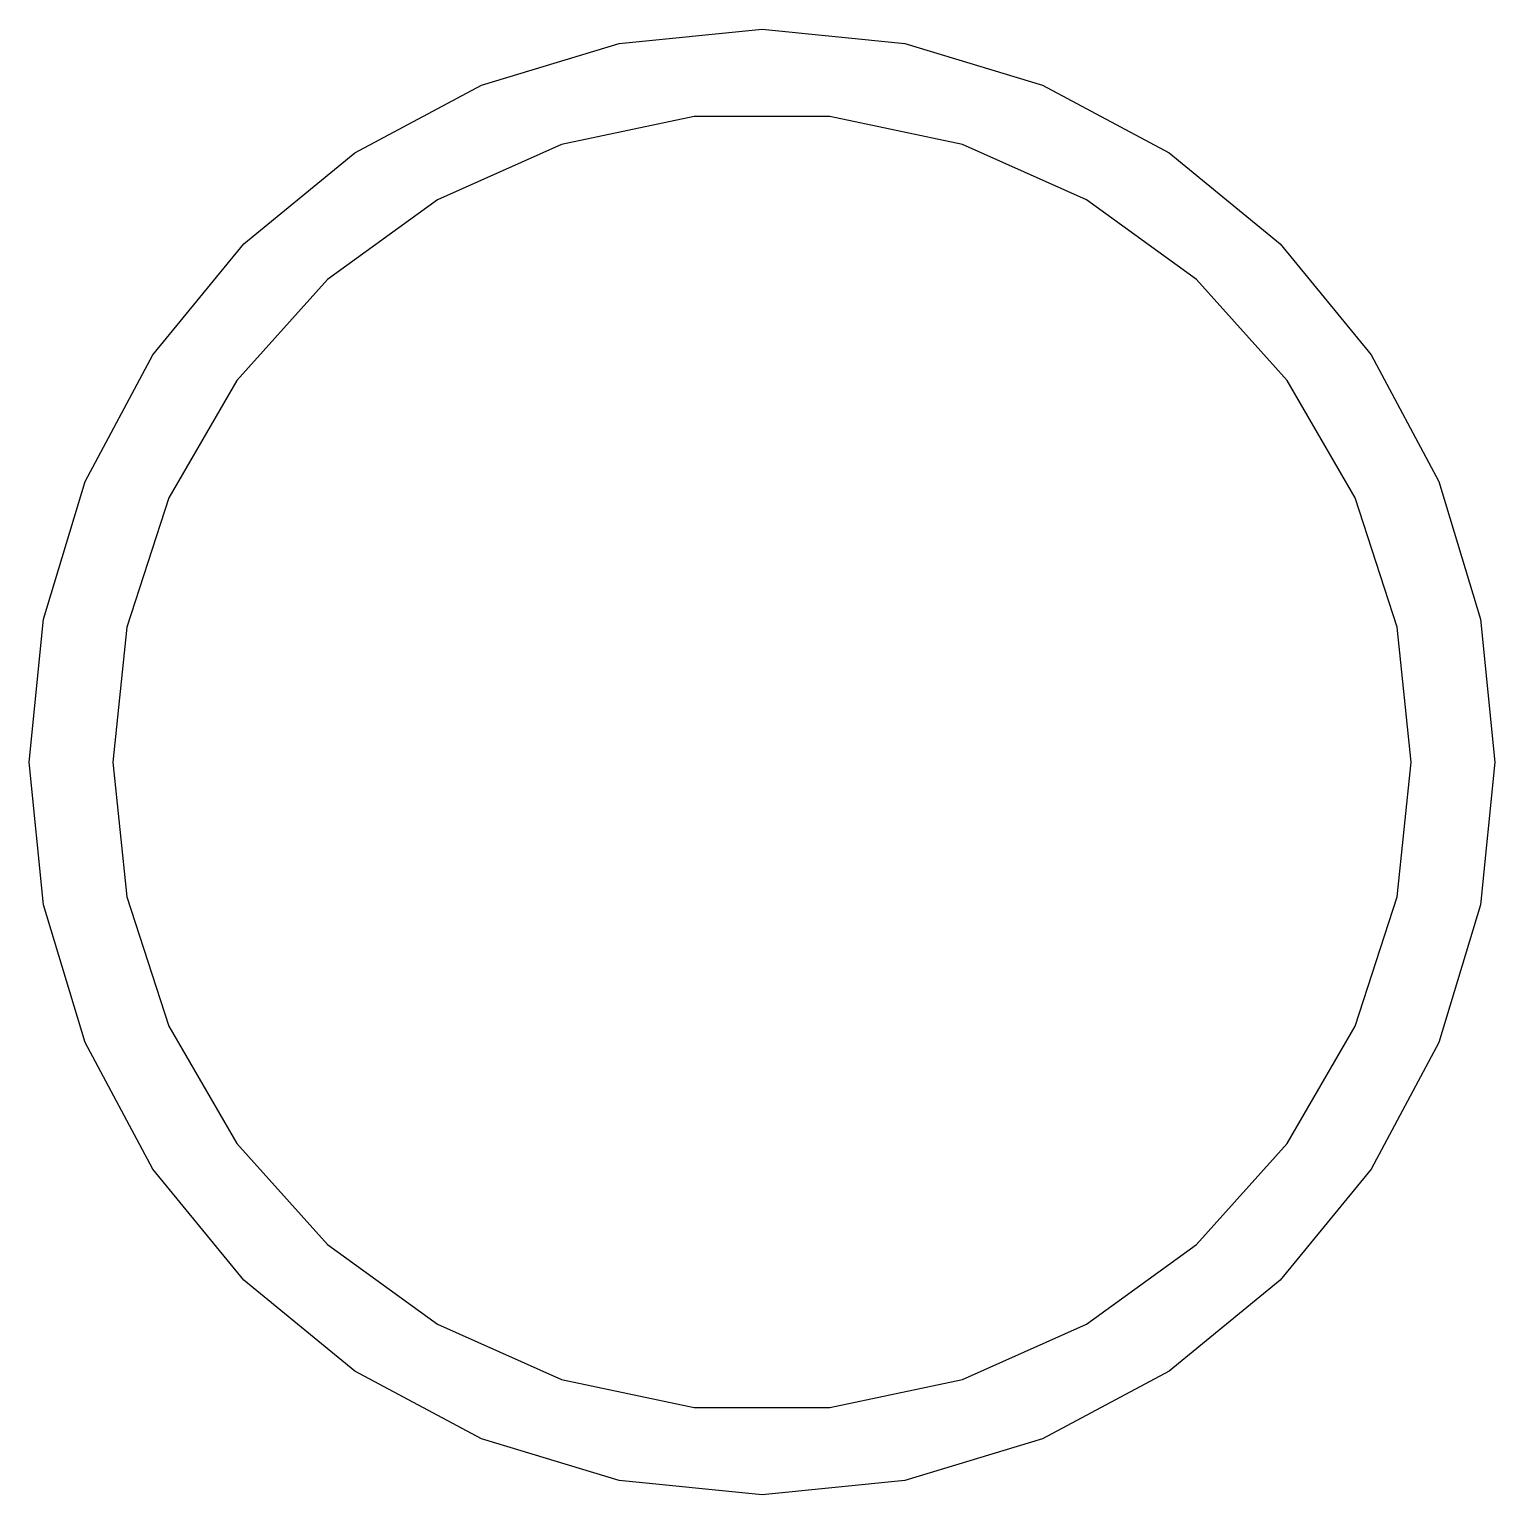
# Model space of a CAD drawing. Extents: x 4.93 to 6.58, y -5.82 to -4.17.
# Drawn here: x 5.6787 to 5.7583, y -5.4443 to -5.3648 of the extents above; entities that cross this region are included whole.
import ezdxf

# ---------------------------------------------------------------- set-up
doc = ezdxf.new("R2010")
doc.units = 0
doc.header["$MEASUREMENT"] = 0
doc.layers.add('BLACK', color=7, linetype='CONTINUOUS')

msp = doc.modelspace()

# ---------------------------------------------------------------- linework, layer by layer
at = {"layer": 'BLACK', "linetype": 'CONTINUOUS'}
for p, q in [((5.710746, -5.365528), (5.718504, -5.364764)), ((5.718504, -5.364764), (5.726261, -5.365528)), ((5.703287, -5.367791), (5.710746, -5.365528)), ((5.726261, -5.365528), (5.733721, -5.367791)), ((5.696412, -5.371465), (5.703287, -5.367791)), ((5.733721, -5.367791), (5.740596, -5.371465)), ((5.714821, -5.369488), (5.707617, -5.37102)), ((5.722187, -5.369488), (5.714821, -5.369488)), ((5.729391, -5.37102), (5.722187, -5.369488)), ((5.707617, -5.37102), (5.700888, -5.374015)), ((5.73612, -5.374015), (5.729391, -5.37102)), ((5.690387, -5.37641), (5.696412, -5.371465)), ((5.740596, -5.371465), (5.746621, -5.37641)), ((5.700888, -5.374015), (5.694929, -5.378345)), ((5.742079, -5.378345), (5.73612, -5.374015)), ((5.685442, -5.382436), (5.690387, -5.37641)), ((5.746621, -5.37641), (5.751566, -5.382436)), ((5.694929, -5.378345), (5.69, -5.383819)), ((5.747008, -5.383819), (5.742079, -5.378345)), ((5.681767, -5.389311), (5.685442, -5.382436)), ((5.751566, -5.382436), (5.755241, -5.389311)), ((5.69, -5.383819), (5.686318, -5.390197)), ((5.75069, -5.390197), (5.747008, -5.383819)), ((5.679504, -5.39677), (5.681767, -5.389311)), ((5.755241, -5.389311), (5.757504, -5.39677)), ((5.686318, -5.390197), (5.684041, -5.397202)), ((5.752966, -5.397202), (5.75069, -5.390197)), ((5.67874, -5.404528), (5.679504, -5.39677)), ((5.684041, -5.397202), (5.683272, -5.404528)), ((5.753736, -5.404528), (5.752966, -5.397202)), ((5.757504, -5.39677), (5.758268, -5.404528)), ((5.679504, -5.412285), (5.67874, -5.404528)), ((5.683272, -5.404528), (5.684041, -5.411853)), ((5.752966, -5.411853), (5.753736, -5.404528)), ((5.758268, -5.404528), (5.757504, -5.412285)), ((5.681767, -5.419744), (5.679504, -5.412285)), ((5.684041, -5.411853), (5.686318, -5.418858)), ((5.75069, -5.418858), (5.752966, -5.411853)), ((5.757504, -5.412285), (5.755241, -5.419744)), ((5.686318, -5.418858), (5.69, -5.425237)), ((5.747008, -5.425237), (5.75069, -5.418858)), ((5.685442, -5.426619), (5.681767, -5.419744)), ((5.755241, -5.419744), (5.751566, -5.426619)), ((5.69, -5.425237), (5.694929, -5.43071)), ((5.742079, -5.43071), (5.747008, -5.425237)), ((5.690387, -5.432645), (5.685442, -5.426619)), ((5.751566, -5.426619), (5.746621, -5.432645)), ((5.694929, -5.43071), (5.700888, -5.43504)), ((5.73612, -5.43504), (5.742079, -5.43071)), ((5.696412, -5.43759), (5.690387, -5.432645)), ((5.746621, -5.432645), (5.740596, -5.43759)), ((5.700888, -5.43504), (5.707617, -5.438036)), ((5.729391, -5.438036), (5.73612, -5.43504)), ((5.703287, -5.441264), (5.696412, -5.43759)), ((5.707617, -5.438036), (5.714821, -5.439567)), ((5.722187, -5.439567), (5.729391, -5.438036)), ((5.740596, -5.43759), (5.733721, -5.441264)), ((5.714821, -5.439567), (5.722187, -5.439567)), ((5.710746, -5.443527), (5.703287, -5.441264)), ((5.733721, -5.441264), (5.726261, -5.443527)), ((5.718504, -5.444291), (5.710746, -5.443527)), ((5.726261, -5.443527), (5.718504, -5.444291))]:
    msp.add_line(p, q, dxfattribs=at)

doc.saveas('drawing.dxf')
